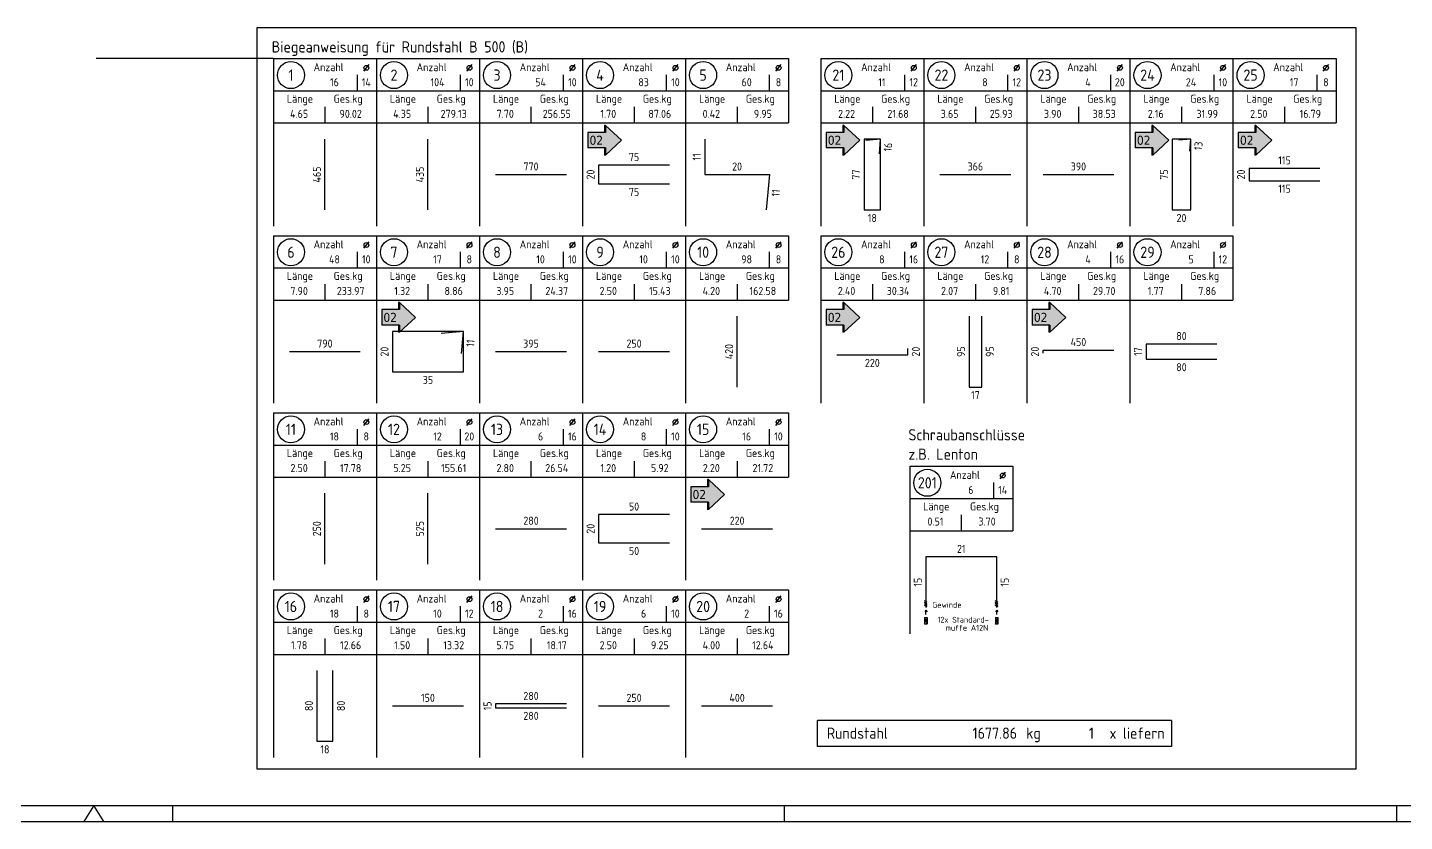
# Model space of a CAD drawing. Extents: x 0 to 74.3, y 0 to 36.
# Drawn here: x 28.7 to 50.07, y 0 to 12.33 of the extents above; entities that cross this region are included whole.
import ezdxf
from ezdxf.enums import TextEntityAlignment as Align

# ---------------------------------------------------------------- set-up
doc = ezdxf.new("R2010")
doc.units = 0
doc.header["$LTSCALE"] = 0.5
doc.linetypes.add('AUSGEZOGEN', pattern=[1000.01, 1000, 0.01])
for name, color, linetype in [('grau_hell', 7, 'Continuous'), ('INDEX', 7, 'Continuous'), ('OBJEKT', 7, 'Continuous'), ('RAHMEN', 7, 'Continuous'), ('RND', 7, 'Continuous'), ('RND_BILD', 7, 'Continuous'), ('STAHL', 7, 'Continuous'), ('TEXT', 7, 'Continuous')]:
    doc.layers.add(name, color=color, linetype=linetype)
doc.layers.add('NOPLOT', color=7, linetype='Continuous', plot=False)
doc.styles.add('helv', font='tahoma.ttf')
doc.styles.add('txt', font='isocp.shx')

# ---------------------------------------------------------------- blocks, each defined once
blk = doc.blocks.new('Muffe%%C28')
at = {"layer": 'STAHL', "color": 102, "linetype": 'AUSGEZOGEN'}
for p, q in [((-0.01, 0.117), (-0.011, 0.116)), ((-0.011, 0.116), (-0.011, 0.017)), ((-0.011, 0.017), (-0.01, 0.016)), ((0.025, 0.117), (-0.01, 0.117)), ((-0.01, 0.016), (0.025, 0.016)), ((-0.007, 0.116), (-0.008, 0.117)), ((-0.007, 0.017), (-0.008, 0.016)), ((-0.007, 0.116), (-0.002, 0.072)), ((-0.007, 0.017), (-0.002, 0.061)), ((0.018, 0.07), (-0.003, 0.07)), ((-0.003, 0.063), (0.018, 0.063)), ((-0.002, 0.072), (-0.002, 0.066)), ((-0.002, 0.061), (-0.002, 0.066)), ((0.022, 0.116), (0.017, 0.072)), ((0.017, 0.072), (0.017, 0.066)), ((0.017, 0.061), (0.017, 0.066)), ((0.022, 0.017), (0.017, 0.061)), ((0.022, 0.116), (0.023, 0.117)), ((0.022, 0.017), (0.023, 0.016)), ((0.026, 0.116), (0.025, 0.117)), ((0.025, 0.016), (0.026, 0.017)), ((0.026, 0.116), (0.026, 0.017))]:
    blk.add_line(p, q, dxfattribs=at)
at = {"layer": 'TEXT', "color": 102, "linetype": 'AUSGEZOGEN'}
for p, q in [((-0.002, 0.074), (0.017, 0.074)), ((-0.002, 0.059), (0.017, 0.059))]:
    blk.add_line(p, q, dxfattribs=at)
blk = doc.blocks.new('A1-35-0')
at = {"layer": 'RAHMEN', "color": 5}
blk.add_line((2, 0.5), (118.4, 0.5), dxfattribs=at)
at = {"layer": 'RAHMEN', "color": 7, "linetype": 'Continuous'}
for p, q in [((59.45, 0.5), (59.14, 0)), ((59.76, 0), (59.45, 0.5))]:
    blk.add_line(p, q, dxfattribs=at)
at = {"layer": 'RAHMEN', "color": 7}
for p, q in [((61.9, 0), (61.9, 0.5)), ((80.9, 0), (80.9, 0.5)), ((99.9, 0.5), (99.9, 0))]:
    blk.add_line(p, q, dxfattribs=at)
at = {"layer": 'RAHMEN'}
blk.add_line((0, 0), (118.9, 0), dxfattribs=at)
blk = doc.blocks.new('RND_LIS2')
at = {"layer": 'RND', "color": 3, "linetype": 'Continuous'}
for p, q in [((0, 0), (0, -5.2)), ((0, 0), (3.2, 0)), ((3.2, 0), (3.2, -2)), ((2.6, -0.503), (2.6, -1)), ((0, -1), (3.2, -1)), ((1.6, -1.503), (1.6, -2)), ((0, -2), (3.2, -2))]:
    blk.add_line(p, q, dxfattribs=at)
at = {"layer": 'RND', "color": 7, "linetype": 'Continuous'}
blk.add_line((2.805, -0.39), (2.973, -0.186), dxfattribs=at)
at = {"layer": 'RND', "color": 1, "linetype": 'Continuous'}
blk.add_circle((0.545, -0.513), 0.42, dxfattribs=at)
at = {"layer": 'RND', "color": 7, "linetype": 'Continuous'}
blk.add_circle((2.889, -0.288), 0.075, dxfattribs=at)
at = {"layer": 'RND', "color": 7, "linetype": 'Continuous', "style": 'txt'}
for s, p in [('Anzahl', (1.249, -0.391)), ('Länge', (0.42, -1.373)), ('Ges.kg', (1.872, -1.373))]:
    blk.add_text(s, height=0.25, dxfattribs=at).set_placement(p)
at = {"layer": 'RND', "color": 1, "linetype": 'Continuous', "style": 'txt'}
blk.add_attdef('POS1', text='', height=0.35, dxfattribs=at).set_placement((0.545, -0.513), align=Align.MIDDLE)
at = {"layer": 'RND', "color": 7, "linetype": 'Continuous', "style": 'txt'}
for tag, p in [('STK1', (1.897, -0.859)), ('DS1', (2.885, -0.859)), ('LANG1', (0.8, -1.841)), ('GEW', (2.4, -1.841))]:
    blk.add_attdef(tag, text='', height=0.25, dxfattribs=at).set_placement(p, align=Align.CENTER)
blk = doc.blocks.new('hin_ind5')
at = {"layer": 'grau_hell', "linetype": 'AUSGEZOGEN'}
h = blk.add_hatch(color=9, dxfattribs=at)
h.dxf.hatch_style = 2
h.paths.add_polyline_path([(0, 0), (0.619, -0.577), (0.619, -0.3), (1.306, -0.3), (1.306, 0.3), (0.619, 0.3), (0.619, 0.577)])
h.paths.add_polyline_path([(0.34, -0.274), (1.311, -0.274), (1.311, 0.274), (0.34, 0.274)], flags=9)
at = {"layer": 'OBJEKT', "linetype": 'AUSGEZOGEN'}
for points in [[(0.619, 0.3), (0.66, 0.3), (0.66, 0.577), (0.619, 0.577)], [(0.619, -0.577), (0.66, -0.577), (0.66, -0.3), (0.619, -0.3)]]:
    blk.add_hatch(color=1, dxfattribs=at).paths.add_polyline_path(points)
at = {"layer": 'OBJEKT', "color": 1, "linetype": 'AUSGEZOGEN'}
for p, q in [((0, 0), (0.619, 0.577)), ((0.619, 0.577), (0.619, 0.3)), ((0.619, 0.577), (0.66, 0.577)), ((0.66, 0.577), (0.66, 0.3)), ((0, 0), (0.619, -0.577)), ((0.619, 0.3), (1.306, 0.3)), ((1.306, 0.3), (1.306, -0.3)), ((0.619, -0.3), (0.619, -0.577)), ((0.619, -0.3), (1.306, -0.3)), ((0.66, -0.3), (0.66, -0.577))]:
    blk.add_line(p, q, dxfattribs=at)
at = {"layer": 'OBJEKT', "color": 7, "linetype": 'AUSGEZOGEN'}
blk.add_line((0.619, -0.577), (0.66, -0.577), dxfattribs=at)
at = {"layer": 'INDEX', "color": 1, "linetype": 'Continuous', "style": 'helv'}
blk.add_attdef('INDEX', text='', height=0.35, rotation=360, dxfattribs=at).set_placement((1.259, 0), align=Align.MIDDLE_RIGHT)
blk = doc.blocks.new('RND_SUM')
at = {"layer": 'RND', "color": 5, "linetype": 'Continuous'}
for p, q in [((0, 0), (0, 0.8)), ((11, 0.8), (0, 0.8)), ((11, 0.8), (11, 0)), ((11, 0), (0, 0))]:
    blk.add_line(p, q, dxfattribs=at)
at = {"layer": 'RND', "color": 1, "linetype": 'Continuous', "style": 'txt'}
for s, p in [('Rundstahl', (0.292, 0.235)), ('kg', (6.483, 0.235))]:
    blk.add_text(s, height=0.35, dxfattribs=at).set_placement(p)
blk.add_text('x liefern', height=0.35, dxfattribs=at).set_placement((10.784, 0.235), align=Align.RIGHT)
for tag, p in [('RND-S', (6.203, 0.235)), ('RND-Z', (8.59, 0.235))]:
    blk.add_attdef(tag, text='', height=0.35, dxfattribs=at).set_placement(p, align=Align.RIGHT)

msp = doc.modelspace()

# ---------------------------------------------------------------- linework, layer by layer
at = {"layer": 'NOPLOT', "color": 191, "linetype": 'AUSGEZOGEN'}
msp.add_line((32.5127, 11.8447), (29.762, 11.8447), dxfattribs=at)
at = {"layer": 'RND_BILD', "color": 1, "linetype": 'AUSGEZOGEN'}
for points in [[(33.3127, 9.4947), (33.3127, 10.5947)], [(34.9127, 9.4947), (34.9127, 10.5947)], [(39.2117, 10.5947), (39.2117, 10.0437), (40.2137, 10.0437), (40.1656, 9.4947)], [(41.9214, 10.367), (41.9413, 10.5947), (41.6841, 10.5947), (41.6841, 9.4947), (41.9413, 9.4947), (41.9413, 10.5947), (41.7136, 10.5748)], [(46.7428, 10.4048), (46.7594, 10.5947), (46.466, 10.5947), (46.466, 9.4947), (46.7594, 9.4947), (46.7594, 10.5947), (46.5694, 10.5781)], [(38.6627, 10.1914), (37.5627, 10.1914), (37.5627, 9.8981), (38.6627, 9.8981)], [(48.7627, 10.1404), (47.6627, 10.1404), (47.6627, 9.9491), (48.7627, 9.9491)], [(35.9627, 10.0447), (37.0627, 10.0447)], [(42.8627, 10.0447), (43.9627, 10.0447)], [(44.4627, 10.0447), (45.5627, 10.0447)], [(39.7127, 6.7447), (39.7127, 7.8447)], [(43.3143, 7.8447), (43.3143, 6.7447), (43.5111, 6.7447), (43.5111, 7.8447)], [(35.4326, 7.2646), (35.4627, 7.609), (34.3627, 7.609), (34.3627, 6.9805), (35.4627, 6.9805), (35.4627, 7.609), (35.1183, 7.5789)], [(32.7627, 7.2947), (33.8627, 7.2947)], [(35.9627, 7.2947), (37.0627, 7.2947)], [(37.5627, 7.2947), (38.6627, 7.2947)], [(41.2627, 7.2447), (42.3627, 7.2447), (42.3627, 7.3447)], [(44.4627, 7.2703), (44.4627, 7.3192), (45.5627, 7.3192)], [(47.1627, 7.4116), (46.0627, 7.4116), (46.0627, 7.1779), (47.1627, 7.1779)], [(33.3127, 3.9947), (33.3127, 5.0947)], [(34.9127, 3.9947), (34.9127, 5.0947)], [(38.6627, 4.7647), (37.5627, 4.7647), (37.5627, 4.3247), (38.6627, 4.3247)], [(35.9627, 4.5447), (37.0627, 4.5447)], [(39.1627, 4.5447), (40.2627, 4.5447)], [(43.7433, 3.3219), (43.7433, 4.1076), (42.6433, 4.1076), (42.6433, 3.3219)], [(33.189, 2.3447), (33.189, 1.2447), (33.4365, 1.2447), (33.4365, 2.3447)], [(34.3627, 1.7947), (35.4627, 1.7947)], [(37.0627, 1.8242), (35.9627, 1.8242), (35.9627, 1.7653), (37.0627, 1.7653)], [(37.5627, 1.7947), (38.6627, 1.7947)], [(39.1627, 1.7947), (40.2627, 1.7947)]]:
    msp.add_lwpolyline(points, dxfattribs=at)
at = {"layer": 'TEXT', "color": 102, "linetype": 'AUSGEZOGEN'}
for p, q in [((42.6653, 3.4033), (42.6212, 3.426)), ((43.7653, 3.4033), (43.7212, 3.426)), ((42.6653, 3.3793), (42.6212, 3.402)), ((42.6653, 3.3553), (42.6212, 3.378)), ((42.6653, 3.3313), (42.6212, 3.354)), ((42.6434, 3.2785), (42.6254, 3.2533)), ((42.6434, 3.2785), (42.6615, 3.2533)), ((42.6434, 3.2113), (42.6434, 3.2785)), ((43.7653, 3.3793), (43.7212, 3.402)), ((43.7653, 3.3553), (43.7212, 3.378)), ((43.7653, 3.3313), (43.7212, 3.354)), ((43.7434, 3.2785), (43.7254, 3.2533)), ((43.7434, 3.2785), (43.7615, 3.2533)), ((43.7434, 3.2113), (43.7434, 3.2785))]:
    msp.add_line(p, q, dxfattribs=at)
at = {"layer": 'TEXT', "color": 1, "linetype": 'AUSGEZOGEN'}
msp.add_lwpolyline([(32.2608, 12.3269), (49.3198, 12.3269), (49.3198, 0.8144), (32.2608, 0.8144)], close=True, dxfattribs=at)

# ---------------------------------------------------------------- block references
at = {"layer": 'OBJEKT', "color": 7, "linetype": 'AUSGEZOGEN', "xscale": -1}
for p in [(42.6509, 3.0492), (43.7509, 3.0492)]:
    msp.add_blockref('Muffe%%C28', p, dxfattribs=at)
at = {"layer": 'RAHMEN', "color": 7, "linetype": 'AUSGEZOGEN', "xscale": 0.5, "yscale": 0.5, "zscale": 0.5}
msp.add_blockref('A1-35-0', (0, 0), dxfattribs=at)
at = {"layer": 'RND_BILD', "color": 6, "linetype": 'AUSGEZOGEN', "xscale": 0.5, "yscale": 0.5, "zscale": 0.5}
for p, values in [((32.5127, 11.8447), {'POS1': '1', 'STK1': '16', 'DS1': '14', 'LANG1': '4.65', 'GEW': '90.02'}), ((41.0127, 11.8447), {'POS1': '21', 'STK1': '11', 'DS1': '12', 'LANG1': '2.22', 'GEW': '21.68'})]:
    msp.add_blockref('RND_LIS2', p, dxfattribs=at).add_auto_attribs(values)
at = {"layer": 'RND_BILD', "color": 7, "linetype": 'AUSGEZOGEN', "xscale": 0.5, "yscale": 0.5, "zscale": 0.5}
for name, p, values in [('RND_LIS2', (34.1127, 11.8447), {'POS1': '2', 'STK1': '104', 'DS1': '10', 'LANG1': '4.35', 'GEW': '279.13'}), ('RND_LIS2', (35.7127, 11.8447), {'POS1': '3', 'STK1': '54', 'DS1': '10', 'LANG1': '7.70', 'GEW': '256.55'}), ('RND_LIS2', (37.3127, 11.8447), {'POS1': '4', 'STK1': '83', 'DS1': '10', 'LANG1': '1.70', 'GEW': '87.06'}), ('RND_LIS2', (38.9127, 11.8447), {'POS1': '5', 'STK1': '60', 'DS1': '8', 'LANG1': '0.42', 'GEW': '9.95'}), ('RND_LIS2', (42.6127, 11.8447), {'POS1': '22', 'STK1': '8', 'DS1': '12', 'LANG1': '3.65', 'GEW': '25.93'}), ('RND_LIS2', (44.2127, 11.8447), {'POS1': '23', 'STK1': '4', 'DS1': '20', 'LANG1': '3.90', 'GEW': '38.53'}), ('RND_LIS2', (45.8127, 11.8447), {'POS1': '24', 'STK1': '24', 'DS1': '10', 'LANG1': '2.16', 'GEW': '31.99'}), ('RND_LIS2', (47.4127, 11.8447), {'POS1': '25', 'STK1': '17', 'DS1': '8', 'LANG1': '2.50', 'GEW': '16.79'}), ('RND_LIS2', (32.5127, 9.0947), {'POS1': '6', 'STK1': '48', 'DS1': '10', 'LANG1': '7.90', 'GEW': '233.97'}), ('RND_LIS2', (34.1127, 9.0947), {'POS1': '7', 'STK1': '17', 'DS1': '8', 'LANG1': '1.32', 'GEW': '8.86'}), ('RND_LIS2', (35.7127, 9.0947), {'POS1': '8', 'STK1': '10', 'DS1': '10', 'LANG1': '3.95', 'GEW': '24.37'}), ('RND_LIS2', (37.3127, 9.0947), {'POS1': '9', 'STK1': '10', 'DS1': '10', 'LANG1': '2.50', 'GEW': '15.43'}), ('RND_LIS2', (38.9127, 9.0947), {'POS1': '10', 'STK1': '98', 'DS1': '8', 'LANG1': '4.20', 'GEW': '162.58'}), ('RND_LIS2', (41.0127, 9.0947), {'POS1': '26', 'STK1': '8', 'DS1': '16', 'LANG1': '2.40', 'GEW': '30.34'}), ('RND_LIS2', (42.6127, 9.0947), {'POS1': '27', 'STK1': '12', 'DS1': '8', 'LANG1': '2.07', 'GEW': '9.81'}), ('RND_LIS2', (44.2127, 9.0947), {'POS1': '28', 'STK1': '4', 'DS1': '16', 'LANG1': '4.70', 'GEW': '29.70'}), ('RND_LIS2', (45.8127, 9.0947), {'POS1': '29', 'STK1': '5', 'DS1': '12', 'LANG1': '1.77', 'GEW': '7.86'}), ('RND_LIS2', (32.5127, 6.3447), {'POS1': '11', 'STK1': '18', 'DS1': '8', 'LANG1': '2.50', 'GEW': '17.78'}), ('RND_LIS2', (34.1127, 6.3447), {'POS1': '12', 'STK1': '12', 'DS1': '20', 'LANG1': '5.25', 'GEW': '155.61'}), ('RND_LIS2', (35.7127, 6.3447), {'POS1': '13', 'STK1': '6', 'DS1': '16', 'LANG1': '2.80', 'GEW': '26.54'}), ('RND_LIS2', (37.3127, 6.3447), {'POS1': '14', 'STK1': '8', 'DS1': '10', 'LANG1': '1.20', 'GEW': '5.92'}), ('RND_LIS2', (38.9127, 6.3447), {'POS1': '15', 'STK1': '16', 'DS1': '10', 'LANG1': '2.20', 'GEW': '21.72'}), ('RND_LIS2', (42.3933, 5.5147), {'POS1': '201', 'STK1': '6', 'DS1': '14', 'LANG1': '0.51', 'GEW': '3.70'}), ('RND_LIS2', (32.5127, 3.5947), {'POS1': '16', 'STK1': '18', 'DS1': '8', 'LANG1': '1.78', 'GEW': '12.66'}), ('RND_LIS2', (34.1127, 3.5947), {'POS1': '17', 'STK1': '10', 'DS1': '12', 'LANG1': '1.50', 'GEW': '13.32'}), ('RND_LIS2', (35.7127, 3.5947), {'POS1': '18', 'STK1': '2', 'DS1': '16', 'LANG1': '5.75', 'GEW': '18.17'}), ('RND_LIS2', (37.3127, 3.5947), {'POS1': '19', 'STK1': '6', 'DS1': '10', 'LANG1': '2.50', 'GEW': '9.25'}), ('RND_LIS2', (38.9127, 3.5947), {'POS1': '20', 'STK1': '2', 'DS1': '16', 'LANG1': '4.00', 'GEW': '12.64'}), ('RND_SUM', (40.9589, 1.1661), {'RND-S': '1677.86', 'RND-Z': '1'})]:
    msp.add_blockref(name, p, dxfattribs=at).add_auto_attribs(values)
at = {"layer": 'RND_BILD', "color": 7, "linetype": 'AUSGEZOGEN'}
ref = msp.add_blockref('hin_ind5', (37.9174, 10.5768), dxfattribs=dict(at, xscale=-0.4, yscale=0.4, zscale=0.4))
ref.add_attrib('INDEX', '02', dxfattribs={"layer": 'INDEX', "color": 1, "linetype": 'Continuous', "height": 0.14, "style": 'helv'}).set_placement((37.6316, 10.5768), align=Align.MIDDLE_RIGHT)
ref = msp.add_blockref('hin_ind5', (41.6174, 10.5768), dxfattribs=dict(at, xscale=-0.4, yscale=0.4, zscale=0.4))
ref.add_attrib('INDEX', '02', dxfattribs={"layer": 'INDEX', "color": 1, "linetype": 'Continuous', "height": 0.14, "style": 'helv'}).set_placement((41.3316, 10.5768), align=Align.MIDDLE_RIGHT)
ref = msp.add_blockref('hin_ind5', (46.4174, 10.5768), dxfattribs=dict(at, xscale=-0.4, yscale=0.4, zscale=0.4))
ref.add_attrib('INDEX', '02', dxfattribs={"layer": 'INDEX', "color": 1, "linetype": 'Continuous', "height": 0.14, "style": 'helv'}).set_placement((46.1316, 10.5768), align=Align.MIDDLE_RIGHT)
ref = msp.add_blockref('hin_ind5', (48.0174, 10.5768), dxfattribs=dict(at, xscale=-0.4, yscale=0.4, zscale=0.4))
ref.add_attrib('INDEX', '02', dxfattribs={"layer": 'INDEX', "color": 1, "linetype": 'Continuous', "height": 0.14, "style": 'helv'}).set_placement((47.7316, 10.5768), align=Align.MIDDLE_RIGHT)
ref = msp.add_blockref('hin_ind5', (34.7174, 7.8268), dxfattribs=dict(at, xscale=-0.4, yscale=0.4, zscale=0.4))
ref.add_attrib('INDEX', '02', dxfattribs={"layer": 'INDEX', "color": 1, "linetype": 'Continuous', "height": 0.14, "style": 'helv'}).set_placement((34.4316, 7.8268), align=Align.MIDDLE_RIGHT)
ref = msp.add_blockref('hin_ind5', (41.6174, 7.8268), dxfattribs=dict(at, xscale=-0.4, yscale=0.4, zscale=0.4))
ref.add_attrib('INDEX', '02', dxfattribs={"layer": 'INDEX', "color": 1, "linetype": 'Continuous', "height": 0.14, "style": 'helv'}).set_placement((41.3316, 7.8268), align=Align.MIDDLE_RIGHT)
ref = msp.add_blockref('hin_ind5', (44.8174, 7.8268), dxfattribs=dict(at, xscale=-0.4, yscale=0.4, zscale=0.4))
ref.add_attrib('INDEX', '02', dxfattribs={"layer": 'INDEX', "color": 1, "linetype": 'Continuous', "height": 0.14, "style": 'helv'}).set_placement((44.5316, 7.8268), align=Align.MIDDLE_RIGHT)
ref = msp.add_blockref('hin_ind5', (39.5174, 5.0768), dxfattribs=dict(at, xscale=-0.4, yscale=0.4, zscale=0.4))
ref.add_attrib('INDEX', '02', dxfattribs={"layer": 'INDEX', "color": 1, "linetype": 'Continuous', "height": 0.14, "style": 'helv'}).set_placement((39.2316, 5.0768), align=Align.MIDDLE_RIGHT)

# ---------------------------------------------------------------- texts
at = {"layer": 'RND_BILD', "color": 7, "linetype": 'AUSGEZOGEN', "style": 'txt'}
for s, rotation, p in [('16', 84.99986, (42.0558, 10.47)), ('13', 84.99986, (46.8756, 10.4889)), ('11', 90, (39.0867, 10.3192)), ('465', 90, (33.1877, 10.0447)), ('435', 90, (34.7877, 10.0447)), ('20', 90, (37.4377, 10.0447)), ('77', 90, (41.5591, 10.0447)), ('75', 90, (46.341, 10.0447)), ('20', 90, (47.5377, 10.0447)), ('11', 85, (40.3142, 9.7583)), ('20', 90, (34.2377, 7.2947)), ('11', 84.99986, (35.5722, 7.4259)), ('420', 90, (39.5877, 7.2947)), ('20', 90, (42.4877, 7.2947)), ('95', 90, (43.1893, 7.2947)), ('95', 90, (43.6361, 7.2947)), ('20', 90, (44.3377, 7.2947)), ('17', 90, (45.9377, 7.2947)), ('220', 360, (39.7127, 4.6697)), ('250', 90, (33.1877, 4.5447)), ('525', 90, (34.7877, 4.5447)), ('20', 90, (37.4377, 4.5447)), ('15', 90, (42.5183, 3.7147)), ('15', 90, (43.8683, 3.7147)), ('150', 360, (34.9127, 1.9197)), ('80', 90, (33.064, 1.7947)), ('80', 90, (33.5615, 1.7947)), ('15', 90, (35.8377, 1.7947)), ('18', 360, (33.3127, 1.1197))]:
    msp.add_text(s, height=0.125, rotation=rotation, dxfattribs=at).set_placement(p, align=Align.MIDDLE)
for s, p in [('75', (38.1127, 10.3164)), ('115', (48.2127, 10.2654)), ('770', (36.5127, 10.1697)), ('20', (39.7127, 10.1687)), ('366', (43.4127, 10.1697)), ('390', (45.0127, 10.1697)), ('75', (38.1127, 9.7731)), ('115', (48.2127, 9.8241)), ('18', (41.8127, 9.3697)), ('20', (46.6127, 9.3697)), ('450', (45.0127, 7.4442)), ('80', (46.6127, 7.5366)), ('790', (33.3127, 7.4197)), ('395', (36.5127, 7.4197)), ('250', (38.1127, 7.4197)), ('220', (41.8127, 7.1197)), ('80', (46.6127, 7.0529)), ('35', (34.9127, 6.8555)), ('17', (43.4127, 6.6197)), ('50', (38.1127, 4.8897)), ('280', (36.5127, 4.6697)), ('21', (43.1933, 4.2326)), ('50', (38.1127, 4.1997)), ('280', (36.5127, 1.9492)), ('250', (38.1127, 1.9197)), ('400', (39.7127, 1.9197)), ('280', (36.5127, 1.6403))]:
    msp.add_text(s, height=0.125, dxfattribs=at).set_placement(p, align=Align.MIDDLE)
at = {"layer": 'TEXT', "color": 1, "linetype": 'AUSGEZOGEN', "style": 'txt'}
for s, p in [('Biegeanweisung für Rundstahl B 500 (B)', (32.4861, 11.9392)), ('Schraubanschlüsse', (42.3724, 5.9163)), ('z.B. Lenton', (42.3724, 5.6152))]:
    msp.add_text(s, height=0.175, dxfattribs=at).set_placement(p)
at = {"layer": 'TEXT', "color": 102, "linetype": 'Continuous', "style": 'txt'}
for s, p in [('Gewinde', (42.7431, 3.3184)), ('12x Standard-', (42.8232, 3.0877)), ('muffe A12N', (42.9471, 2.962))]:
    msp.add_text(s, height=0.09, dxfattribs=at).set_placement(p)

doc.saveas('drawing.dxf')
